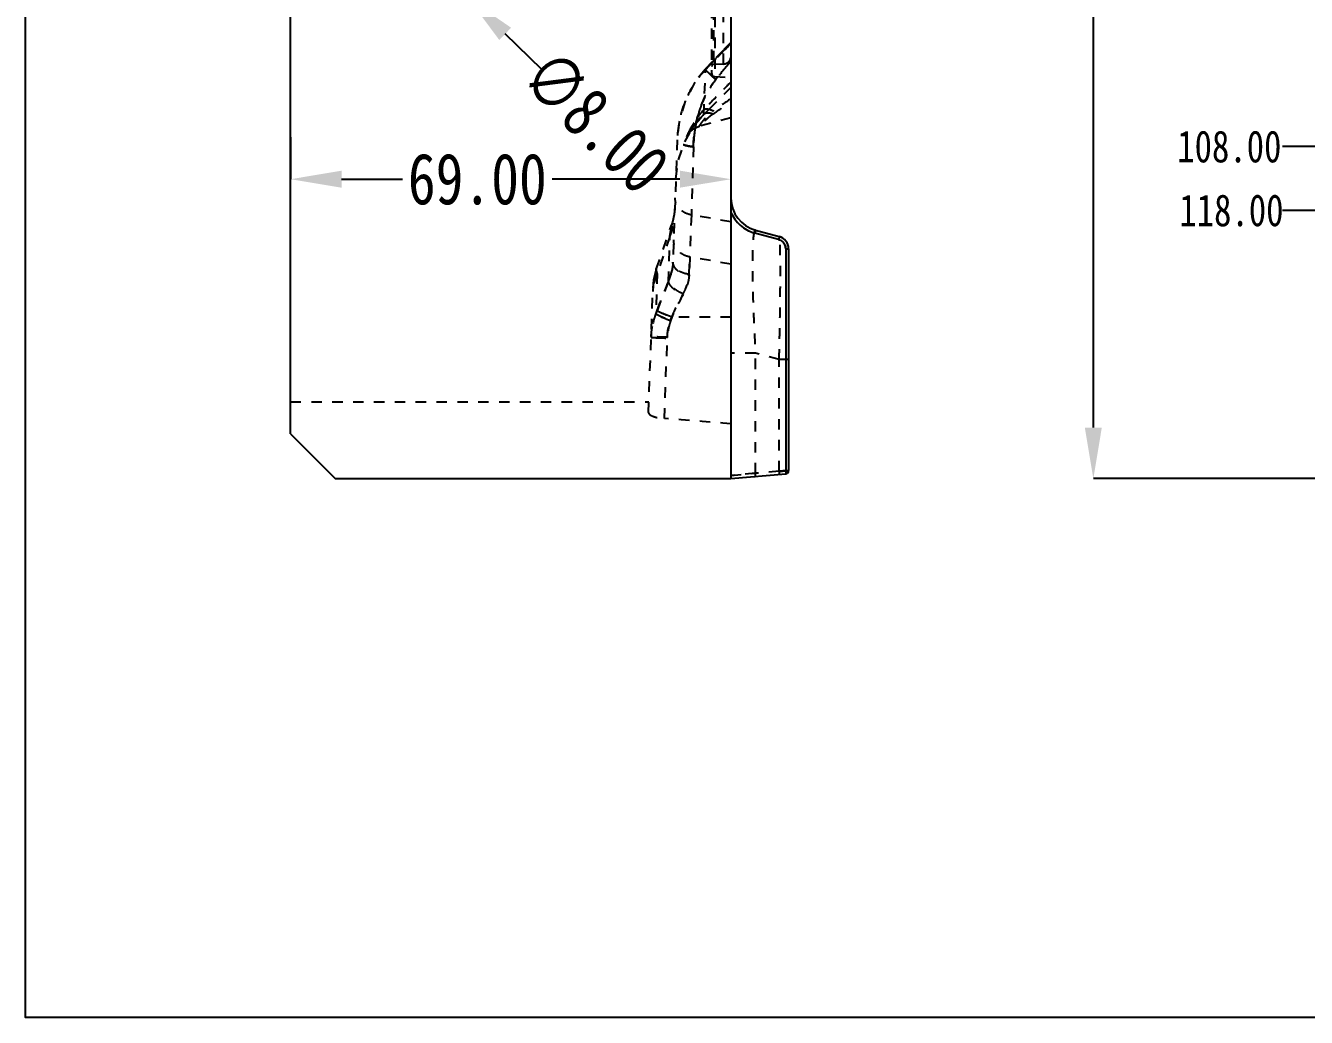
# Model space of a CAD drawing. Header units: millimetres. Extents: x 2141 to 4292, y -4498 to 2648.
# Drawn here: x 3188.7 to 3389.4, y -1030.1 to -874.8 of the extents above; entities that cross this region are included whole.
import ezdxf

# ---------------------------------------------------------------- set-up
doc = ezdxf.new("R2010")
doc.units = ezdxf.units.MM
doc.header["$LTSCALE"] = 16.335
doc.header["$PDMODE"] = 3
doc.header["$PDSIZE"] = 0.3125
doc.linetypes.add('HIDDEN', pattern=[0.2, 0.1, -0.1])
doc.layers.get('0').update_dxf_attribs({"linetype": 'CONTINUOUS'})
doc.layers.get('Defpoints').update_dxf_attribs({"linetype": 'CONTINUOUS'})
doc.layers.add('11', color=7, linetype='CONTINUOUS')
doc.styles.get("Standard").update_dxf_attribs({"font": 'txt', "width": 0.8})
doc.dimstyles.get("Standard").update_dxf_attribs({"dimtxt": 0.15625, "dimasz": 0.1875, "dimexe": 0.125, "dimexo": 0.0625, "dimtad": 0, "dimtih": 1, "dimtoh": 1, "dimdsep": 46, "dimtxsty": 'Standard', "dimcen": 0.09, "dimadec": 0, "dimazin": 0, "dimtp": 0.01, "dimtm": 0.01, "dimtfac": 1, "dimtofl": 0, "dimtmove": 0, "dimatfit": 3, "dimfxl": 0, "dimtolj": 1, "dimarcsym": 0})

# ---------------------------------------------------------------- blocks, each defined once
blk = doc.blocks.new('*D29')
at = {"color": 4, "lineweight": -2}
for p, q in [((3424.08, -625.72), (3355.97, -625.72)), ((3355.97, -633.72), (3355.97, -831.16)), ((3355.97, -937.72), (3355.97, -859.96)), ((3442.85, -945.72), (3355.97, -945.72))]:
    blk.add_line(p, q, dxfattribs=at)
at = {"color": 4}
for points in [[(3354.63, -633.72), (3357.3, -633.72), (3355.97, -625.72)], [(3354.63, -937.72), (3357.3, -937.72), (3355.97, -945.72)]]:
    blk.add_solid(points, dxfattribs=at)
at = {"layer": 'Defpoints', "color": 0}
for p in [(3424.08, -625.72), (3355.97, -945.72), (3442.85, -945.72)]:
    blk.add_point(p, dxfattribs=at)
at = {"color": 6, "insert": (3355.97, -845.56), "char_height": 8, "attachment_point": 5, "rotation": 90}
blk.add_mtext('\\A1;320.00', dxfattribs=at)
blk = doc.blocks.new('*D37')
at = {"color": 4, "lineweight": -2}
blk.add_line((3269.56, -881.61), (3263.81, -876.05), dxfattribs=at)
at = {"color": 4}
blk.add_solid([(3264.74, -875.09), (3262.88, -877.01), (3258.05, -870.5)], dxfattribs=at)
at = {"layer": 'Defpoints', "color": 0}
for p in [(3252.3, -864.94), (3258.05, -870.5)]:
    blk.add_point(p, dxfattribs=at)
at = {"color": 6, "insert": (3278, -889.76), "char_height": 8, "attachment_point": 5, "rotation": 316.0008}
blk.add_mtext('\\A1;∅8.00', dxfattribs=at)
blk = doc.blocks.new('*D123')
at = {"color": 4, "lineweight": -2}
blk.add_line((3518.68, -893.72), (3385.61, -893.72), dxfattribs=at)
at = {"layer": 'Defpoints', "color": 0}
for p in [(3555.08, -785.72), (3385.61, -893.72), (3518.68, -893.72)]:
    blk.add_point(p, dxfattribs=at)
at = {"color": 6, "insert": (3377.28, -893.72), "char_height": 5, "attachment_point": 5}
blk.add_mtext('\\A1;108.00', dxfattribs=at)
blk = doc.blocks.new('*D124')
at = {"color": 4, "lineweight": -2}
blk.add_line((3417.78, -903.72), (3385.61, -903.72), dxfattribs=at)
at = {"layer": 'Defpoints', "color": 0}
for p in [(3555.08, -785.72), (3385.61, -903.72), (3417.78, -903.72)]:
    blk.add_point(p, dxfattribs=at)
at = {"color": 6, "insert": (3377.61, -903.72), "char_height": 5, "attachment_point": 5}
blk.add_mtext('\\A1;118.00', dxfattribs=at)
blk = doc.blocks.new('*D237')
at = {"color": 4, "lineweight": -2}
for p, q in [((3230.18, -892.21), (3230.18, -898.82)), ((3299.18, -894.1), (3299.18, -898.82)), ((3238.18, -898.82), (3247.71, -898.82)), ((3291.18, -898.82), (3271.17, -898.82))]:
    blk.add_line(p, q, dxfattribs=at)
at = {"color": 4}
for points in [[(3238.18, -897.48), (3238.18, -900.15), (3230.18, -898.82)], [(3291.18, -897.48), (3291.18, -900.15), (3299.18, -898.82)]]:
    blk.add_solid(points, dxfattribs=at)
at = {"layer": 'Defpoints', "color": 0}
for p in [(3230.18, -892.21), (3299.18, -894.1), (3230.18, -898.82)]:
    blk.add_point(p, dxfattribs=at)
at = {"color": 6, "insert": (3259.44, -898.82), "char_height": 8, "attachment_point": 5}
blk.add_mtext('\\A1;69.00', dxfattribs=at)

msp = doc.modelspace()

# ---------------------------------------------------------------- linework, layer by layer
msp.add_lwpolyline([(3188.658, -573.544), (3773.556, -573.544), (3773.556, -1030.126), (3188.658, -1030.126)], close=True)
at = {"layer": '11', "color": 7, "linetype": 'Continuous'}
for p, q in [((3299.177, -625.718), (3299.177, -945.718)), ((3230.177, -938.718), (3230.177, -632.718)), ((3303.031, -906.792), (3306.74, -907.786)), ((3306.654, -908.269), (3302.946, -907.275)), ((3307.766, -909.717), (3308.222, -909.717)), ((3307.766, -909.717), (3307.766, -944.966)), ((3308.222, -909.717), (3308.222, -944.468)), ((3230.177, -938.718), (3237.177, -945.718)), ((3299.177, -945.718), (3307.766, -944.966)), ((3237.177, -945.718), (3299.177, -945.718))]:
    msp.add_line(p, q, dxfattribs=at)
at = {"layer": '11', "color": 8, "linetype": 'HIDDEN'}
for p, q in [((3296.162, -679.195), (3296.162, -882.247)), ((3296.638, -791.7), (3296.638, -882.75)), ((3298.04, -880.775), (3298.04, -805.362)), ((3296.448, -810.124), (3296.448, -880.858)), ((3298.312, -878.424), (3298.165, -878.573)), ((3298.04, -880.775), (3296.448, -880.858)), ((3295.121, -881.606), (3293.537, -883.624)), ((3294.933, -888.679), (3295.202, -881.668)), ((3295.202, -881.668), (3295.121, -881.606)), ((3296.638, -882.75), (3299.177, -882.883)), ((3298.486, -881.147), (3298.367, -881.291)), ((3298.286, -885.323), (3299.177, -884.431)), ((3295.825, -887.787), (3298.286, -885.323)), ((3293.442, -890.421), (3294.933, -888.679)), ((3295.825, -887.787), (3294.933, -888.679)), ((3294.933, -888.677), (3294.933, -888.679)), ((3291.933, -892.972), (3293.442, -890.421)), ((3294.281, -890.513), (3294.28, -890.513)), ((3299.177, -889.201), (3294.281, -890.513)), ((3290.762, -892.647), (3290.091, -911.875)), ((3290.955, -895.789), (3291.933, -892.972)), ((3293.295, -893.741), (3292.978, -904.423)), ((3290.549, -898.762), (3290.955, -895.789)), ((3292.978, -904.423), (3292.748, -911.005)), ((3299.177, -905.511), (3292.978, -904.423)), ((3287.486, -912.927), (3289.863, -905.997)), ((3289.631, -907.768), (3289.863, -905.997)), ((3289.863, -905.997), (3289.631, -907.768)), ((3289.631, -907.768), (3287.632, -913.596)), ((3289.382, -914.903), (3289.631, -907.768)), ((3292.748, -911.005), (3292.624, -913.799)), ((3292.626, -913.738), (3292.748, -911.005)), ((3299.177, -912.133), (3292.748, -911.005)), ((3287.632, -913.596), (3287.485, -912.93)), ((3287.632, -913.596), (3287.409, -919.997)), ((3286.268, -935.374), (3286.951, -915.824)), ((3287.409, -919.997), (3287.625, -919.394)), ((3287.588, -919.394), (3287.413, -919.882)), ((3289.933, -920.414), (3289.717, -921.017)), ((3289.721, -920.902), (3289.896, -920.414)), ((3299.177, -920.414), (3289.896, -920.414)), ((3288.772, -936.32), (3289.216, -923.597)), ((3303.031, -926.072), (3299.177, -926.072)), ((3306.74, -927.066), (3303.031, -926.072)), ((3303.031, -944.89), (3303.031, -926.072)), ((3308.222, -927.066), (3306.74, -927.066)), ((3306.74, -944.566), (3306.74, -927.066)), ((3230.177, -933.717), (3286.326, -933.717)), ((3299.177, -945.26), (3303.031, -944.89)), ((3303.031, -944.89), (3299.177, -945.259)), ((3306.74, -944.566), (3303.031, -944.89))]:
    msp.add_line(p, q, dxfattribs=at)
for points in [[(3299.177, -877.398), (3297.959, -878.63), (3296.278, -880.374), (3295.121, -881.606)], [(3293.532, -883.629), (3291.987, -886.604), (3291.054, -889.896), (3290.763, -892.632)], [(3294.937, -888.673), (3294.754, -888.859), (3294.359, -889.282), (3294.006, -889.688), (3293.693, -890.073), (3293.418, -890.432), (3293.18, -890.761), (3292.98, -891.049), (3292.822, -891.285), (3292.579, -891.653)], [(3292.968, -891.227), (3293.344, -890.935), (3293.813, -890.677), (3294.28, -890.513)], [(3292.579, -891.653), (3292.557, -891.685), (3292.578, -891.656), (3292.708, -891.493), (3292.968, -891.227)], [(3290.397, -903.103), (3290.277, -904.336), (3290.008, -905.537), (3289.863, -905.997)], [(3287.487, -912.928), (3287.337, -913.401), (3287.069, -914.603), (3286.951, -915.824)]]:
    msp.add_lwpolyline(points, dxfattribs=at)
for centre, radius, start, end in [((3412.685, -991.189), 160.616, 134.96762, 137.0089), ((3412.637, -991.14), 160.546, 135.48071, 137.00989), ((3411.905, -990.422), 159.521, 134.9639, 135.40496), ((3296.464, -881.159), 0.301, 93, 180), ((3413.504, -976.568), 149.447, 139.90696, 141.34424), ((3297.977, -879.576), 1.2, 273, 0), ((3412.355, -975.614), 147.953, 139.90302, 140.32031), ((3424.795, -746.431), 187.333, 226.61884, 226.90154), ((3296.665, -882.248), 0.502, 180, 267), ((3413.583, -976.63), 149.547, 140.39294, 141.34471), ((3326.306, -928.288), 50.056, 122.81788, 126.69445), ((3305.191, -897.625), 14.083, 136.58712, 147.03891), ((3305.959, -899.714), 15.601, 134.96304, 141.90073), ((3311.593, -893.717), 18.25, 163.14347, 165.93213), ((3311.856, -893.797), 18.525, 158.99291, 163.14348), ((3308.46, -901.584), 18.724, 143.50735, 145.47878), ((3306.785, -900.357), 16.648, 141.91518, 143.47478), ((3314.22, -894.225), 20.927, 170.55737, 172.4695), ((3313.35, -894.082), 20.045, 169.40758, 170.55153), ((3312.793, -893.978), 19.478, 168.42584, 169.40669), ((3311.969, -893.806), 18.636, 165.94954, 168.43643), ((3314.882, -894.315), 21.594, 172.46251, 178.47748), ((3294.191, -916.733), 7.27, 154.44066, 169.96764), ((3363.604, -946.539), 80.718, 156.85183, 160.34866), ((3365.799, -947.383), 83.033, 156.97253, 160.30068), ((3293.898, -916.681), 6.973, 169.96824, 177.96251), ((3337.533, -941.842), 52.201, 151.42737, 155.7643), ((3298.163, -924.001), 11.49, 177.42762, 178.00006), ((3297.248, -697.068), 226.786, 267.50409, 267.96935), ((3320.553, -1154.271), 210.16, 93.60679, 93.76868)]:
    msp.add_arc(centre, radius, start, end, dxfattribs=at)
at = {"layer": '11', "color": 7, "linetype": 'Continuous'}
for centre, radius, start, end in [((3304.377, -901.769), 5.2, 180, 255), ((3304.474, -901.649), 5.83, 253.68875, 254.80344), ((3306.222, -909.717), 2, 0, 75), ((3307.722, -944.468), 0.5, 275, 0)]:
    msp.add_arc(centre, radius, start, end, dxfattribs=at)
at = {"layer": '11', "color": 8, "linetype": 'HIDDEN'}
msp.add_ellipse((3214.644, -982.717), major_axis=(230.527, 0), ratio=0.2125566, start_param=1.1953391, end_param=1.2434225, dxfattribs=at)
for points, knots in [([(3295.201, -881.669), (3294.488, -882.412), (3293.217, -884.042), (3291.841, -886.785), (3291.015, -889.684), (3290.797, -891.66), (3290.763, -892.637)], [0, 0, 0, 0, 0.2556021, 0.5088638, 0.7572703, 1, 1, 1, 1]), ([(3296.799, -883.218), (3296.69, -883.116), (3296.476, -882.915), (3296.162, -882.619), (3295.871, -882.343), (3295.648, -882.131), (3295.491, -881.98), (3295.392, -881.884), (3295.309, -881.803), (3295.24, -881.735), (3295.19, -881.683), (3295.148, -881.643), (3295.135, -881.622), (3295.118, -881.609), (3295.121, -881.606)], [0, 0, 0, 0, 0.1917978, 0.3795028, 0.55479, 0.7095102, 0.7766555, 0.8356625, 0.8858558, 0.9270608, 0.959148, 0.9819908, 0.9954884, 1, 1, 1, 1]), ([(3295.121, -881.606), (3295.119, -881.608), (3295.127, -881.616), (3295.135, -881.627), (3295.157, -881.649), (3295.184, -881.678), (3295.221, -881.715), (3295.286, -881.781), (3295.39, -881.882), (3295.537, -882.024), (3295.713, -882.192), (3295.912, -882.382), (3296.052, -882.515), (3296.126, -882.585)], [0, 0, 0, 0, 0.0041874, 0.0162568, 0.0367289, 0.0656344, 0.102894, 0.1484237, 0.2639489, 0.4112381, 0.5865557, 0.7845883, 1, 1, 1, 1]), ([(3294.562, -887.156), (3294.702, -886.797), (3295.298, -885.406), (3296.095, -884.098), (3296.799, -883.218)], [0, 0, 0, 0, 0.2546691, 1, 1, 1, 1]), ([(3296.799, -883.218), (3296.566, -883.509), (3295.671, -884.73), (3294.974, -886.093), (3294.562, -887.156)], [0, 0, 0, 0, 0.2463652, 1, 1, 1, 1]), ([(3299.177, -883.596), (3298.813, -883.958), (3297.387, -885.388), (3295.987, -886.843), (3294.961, -887.946)], [0, 0, 0, 0, 0.2543065, 1, 1, 1, 1]), ([(3296.368, -888.625), (3296.594, -888.466), (3297.521, -887.818), (3298.459, -887.186), (3299.177, -886.724)], [0, 0, 0, 0, 0.2449116, 1, 1, 1, 1]), ([(3293.295, -893.741), (3293.311, -893.183), (3293.457, -890.948), (3293.953, -888.725), (3294.562, -887.156)], [0, 0, 0, 0, 0.2489472, 1, 1, 1, 1]), ([(3294.281, -890.513), (3294.267, -890.516), (3294.289, -890.449), (3294.313, -890.408), (3294.362, -890.317), (3294.426, -890.215), (3294.508, -890.085), (3294.61, -889.938), (3294.895, -889.551), (3295.313, -889.081), (3295.886, -888.552), (3296.22, -888.284), (3296.396, -888.152)], [0, 0, 0, 0, 0.0133561, 0.0337332, 0.0633774, 0.102138, 0.1497655, 0.2059347, 0.270347, 0.5990292, 0.7940542, 1, 1, 1, 1]), ([(3296.368, -888.625), (3296.215, -888.733), (3295.925, -888.949), (3295.521, -889.281), (3295.169, -889.601), (3294.875, -889.891), (3294.643, -890.136), (3294.489, -890.307), (3294.395, -890.41), (3294.345, -890.462), (3294.31, -890.494), (3294.29, -890.51), (3294.281, -890.512)], [0, 0, 0, 0, 0.1982396, 0.385416, 0.5558113, 0.7040045, 0.8247314, 0.914962, 0.9482635, 0.9735228, 0.9907181, 1, 1, 1, 1]), ([(3296.368, -888.625), (3296.223, -888.569), (3295.945, -888.482), (3295.541, -888.433), (3295.194, -888.49), (3295.007, -888.604), (3294.937, -888.673)], [0, 0, 0, 0, 0.3092526, 0.5783149, 0.8041931, 1, 1, 1, 1]), ([(3296.396, -888.152), (3296.25, -888.08), (3295.971, -887.96), (3295.498, -887.83), (3295.124, -887.837), (3294.961, -887.946)], [0, 0, 0, 0, 0.3261112, 0.6058618, 1, 1, 1, 1]), ([(3293.375, -889.962), (3293.284, -890.103), (3292.983, -890.585), (3292.708, -891.084), (3292.535, -891.445)], [0, 0, 0, 0, 0.2949611, 1, 1, 1, 1]), ([(3292.594, -891.637), (3292.624, -891.589), (3292.768, -891.366), (3292.915, -891.145), (3293.033, -890.973)], [0, 0, 0, 0, 0.21441, 1, 1, 1, 1]), ([(3293.295, -893.741), (3292.964, -893.708), (3292.479, -893.635), (3291.871, -893.477), (3291.481, -893.337), (3291.165, -893.18), (3290.935, -893.012), (3290.793, -892.835), (3290.76, -892.704), (3290.762, -892.647)], [0, 0, 0, 0, 0.3432015, 0.504323, 0.6485688, 0.7703217, 0.8671341, 0.9410192, 1, 1, 1, 1]), ([(3292.535, -891.445), (3292.507, -891.502), (3292.457, -891.61), (3292.39, -891.76), (3292.338, -891.885), (3292.305, -891.973), (3292.285, -892.03), (3292.276, -892.061), (3292.27, -892.085), (3292.267, -892.1), (3292.267, -892.113), (3292.277, -892.114), (3292.286, -892.104), (3292.293, -892.097), (3292.297, -892.092)], [0, 0, 0, 0, 0.2532345, 0.4708387, 0.6504279, 0.789605, 0.8433282, 0.886289, 0.9184853, 0.9400429, 0.9516916, 0.9591207, 0.9742532, 1, 1, 1, 1]), ([(3292.297, -892.092), (3292.339, -892.042), (3292.433, -891.887), (3292.531, -891.736), (3292.594, -891.637)], [0, 0, 0, 0, 0.3562125, 1, 1, 1, 1]), ([(3291.746, -893.429), (3291.987, -893.511), (3292.501, -893.639), (3293.024, -893.714), (3293.295, -893.741)], [0, 0, 0, 0, 0.48331, 1, 1, 1, 1]), ([(3292.978, -904.423), (3292.633, -904.359), (3291.953, -904.132), (3291.099, -903.51), (3290.546, -902.666), (3290.435, -902.026), (3290.445, -901.728)], [0, 0, 0, 0, 0.2627777, 0.5284536, 0.7769815, 1, 1, 1, 1]), ([(3289.631, -907.768), (3289.843, -907.323), (3290.179, -906.395), (3290.316, -905.417), (3290.333, -904.931)], [0, 0, 0, 0, 0.5031446, 1, 1, 1, 1]), ([(3303.032, -906.792), (3303.013, -906.787), (3302.963, -906.796), (3302.909, -906.863), (3302.86, -906.966), (3302.814, -907.114), (3302.771, -907.306), (3302.731, -907.543), (3302.694, -907.825), (3302.647, -908.288), (3302.601, -908.974), (3302.562, -909.92), (3302.539, -911.024), (3302.529, -912.782), (3302.562, -915.291), (3302.66, -918.611), (3302.816, -922.254), (3302.954, -924.777), (3303.032, -926.072)], [0, 0, 0, 0, 0.0029964, 0.0069584, 0.0127708, 0.0207056, 0.0308527, 0.0432431, 0.0578844, 0.0747737, 0.1152036, 0.1641701, 0.2212312, 0.2859339, 0.4360861, 0.6092346, 0.7994363, 1, 1, 1, 1]), ([(3292.748, -911.005), (3292.403, -910.941), (3291.723, -910.714), (3290.869, -910.092), (3290.316, -909.248), (3290.205, -908.608), (3290.215, -908.31)], [0, 0, 0, 0, 0.2627777, 0.5284536, 0.7769815, 1, 1, 1, 1]), ([(3306.74, -927.066), (3306.77, -925.797), (3306.823, -923.318), (3306.883, -919.733), (3306.916, -916.912), (3306.929, -914.838), (3306.932, -913.452), (3306.929, -912.197), (3306.92, -911.084), (3306.906, -910.123), (3306.885, -909.323), (3306.863, -908.76), (3306.84, -908.395), (3306.824, -908.187), (3306.806, -908.024), (3306.787, -907.901), (3306.77, -907.83), (3306.752, -907.789), (3306.74, -907.786)], [0, 0, 0, 0, 0.1973138, 0.3853743, 0.5575385, 0.6357896, 0.7078576, 0.7730615, 0.8308837, 0.8808479, 0.9224792, 0.9553571, 0.9684451, 0.9792746, 0.9878304, 0.994104, 0.9981102, 1, 1, 1, 1]), ([(3289.382, -914.903), (3289.488, -914.645), (3289.85, -913.671), (3290.064, -912.635), (3290.091, -911.875)], [0, 0, 0, 0, 0.2685411, 1, 1, 1, 1]), ([(3290.094, -911.797), (3290.085, -912.039), (3289.991, -913.071), (3289.688, -914.077), (3289.385, -914.808)], [0, 0, 0, 0, 0.2341895, 1, 1, 1, 1]), ([(3290.091, -911.875), (3290.083, -912.088), (3290.18, -912.436), (3290.469, -912.823), (3290.91, -913.221), (3291.639, -913.59), (3292.286, -913.75), (3292.624, -913.799)], [0, 0, 0, 0, 0.1861657, 0.296789, 0.4207788, 0.701994, 1, 1, 1, 1]), ([(3292.626, -913.738), (3292.289, -913.688), (3291.641, -913.527), (3290.912, -913.154), (3290.471, -912.753), (3290.183, -912.362), (3290.086, -912.012), (3290.094, -911.797)], [0, 0, 0, 0, 0.2971404, 0.5779364, 0.7019964, 0.8128872, 1, 1, 1, 1]), ([(3287.632, -913.596), (3287.526, -913.819), (3287.149, -914.723), (3286.955, -915.703), (3286.93, -916.433)], [0, 0, 0, 0, 0.252879, 1, 1, 1, 1]), ([(3289.382, -914.903), (3289.401, -915.064), (3289.601, -915.439), (3290.108, -915.939), (3290.83, -916.444), (3291.393, -916.739), (3291.69, -916.875)], [0, 0, 0, 0, 0.1561114, 0.3900985, 0.6855784, 1, 1, 1, 1]), ([(3291.693, -916.801), (3291.395, -916.664), (3290.832, -916.367), (3290.109, -915.857), (3289.601, -915.35), (3289.403, -914.971), (3289.385, -914.808)], [0, 0, 0, 0, 0.3136466, 0.6088044, 0.8430193, 1, 1, 1, 1]), ([(3292.624, -913.799), (3292.613, -914.054), (3292.535, -914.709), (3292.242, -915.754), (3291.89, -916.504), (3291.69, -916.875)], [0, 0, 0, 0, 0.2363162, 0.608832, 1, 1, 1, 1]), ([(3291.693, -916.801), (3291.827, -916.552), (3292.301, -915.592), (3292.595, -914.527), (3292.626, -913.738)], [0, 0, 0, 0, 0.2637999, 1, 1, 1, 1]), ([(3289.896, -920.414), (3290.037, -920.102), (3290.602, -918.881), (3291.211, -917.68), (3291.693, -916.801)], [0, 0, 0, 0, 0.2543544, 1, 1, 1, 1]), ([(3287.413, -919.882), (3287.303, -920.165), (3286.908, -921.33), (3286.716, -922.561), (3286.684, -923.486)], [0, 0, 0, 0, 0.2468823, 1, 1, 1, 1]), ([(3286.684, -923.486), (3286.698, -923.184), (3286.798, -921.997), (3287.087, -920.825), (3287.409, -919.997)], [0, 0, 0, 0, 0.253794, 1, 1, 1, 1]), ([(3289.717, -921.017), (3289.445, -920.915), (3288.933, -920.717), (3288.329, -920.467), (3287.922, -920.282), (3287.695, -920.171), (3287.529, -920.08), (3287.44, -920.024), (3287.409, -919.997)], [0, 0, 0, 0, 0.3447075, 0.651499, 0.7755534, 0.8759103, 0.9511434, 1, 1, 1, 1]), ([(3287.413, -919.882), (3287.444, -919.909), (3287.533, -919.965), (3287.699, -920.056), (3287.926, -920.167), (3288.333, -920.352), (3288.937, -920.602), (3289.449, -920.8), (3289.721, -920.902)], [0, 0, 0, 0, 0.0488566, 0.1240897, 0.2244466, 0.348501, 0.6552925, 1, 1, 1, 1]), ([(3289.896, -920.414), (3289.624, -920.312), (3289.112, -920.113), (3288.508, -919.864), (3288.101, -919.679), (3287.874, -919.568), (3287.708, -919.477), (3287.619, -919.421), (3287.588, -919.394)], [0, 0, 0, 0, 0.3447075, 0.651499, 0.7755534, 0.8759103, 0.9511434, 1, 1, 1, 1]), ([(3287.625, -919.394), (3287.656, -919.421), (3287.745, -919.477), (3287.911, -919.568), (3288.138, -919.679), (3288.545, -919.864), (3289.149, -920.113), (3289.661, -920.312), (3289.933, -920.414)], [0, 0, 0, 0, 0.0488566, 0.1240897, 0.2244466, 0.348501, 0.6552925, 1, 1, 1, 1]), ([(3289.717, -921.017), (3289.641, -921.228), (3289.368, -922.103), (3289.236, -923.021), (3289.212, -923.712)], [0, 0, 0, 0, 0.2448052, 1, 1, 1, 1]), ([(3289.216, -923.597), (3289.224, -923.363), (3289.29, -922.449), (3289.491, -921.544), (3289.721, -920.902)], [0, 0, 0, 0, 0.2555759, 1, 1, 1, 1]), ([(3286.68, -923.6), (3286.679, -923.601), (3286.685, -923.601), (3286.691, -923.603), (3286.706, -923.604), (3286.735, -923.607), (3286.787, -923.61), (3286.833, -923.613), (3286.859, -923.615)], [0, 0, 0, 0, 0.0156421, 0.0606046, 0.136125, 0.2430322, 0.5541176, 1, 1, 1, 1]), ([(3289.216, -923.597), (3289.051, -923.591), (3288.725, -923.579), (3288.249, -923.561), (3287.807, -923.543), (3287.471, -923.529), (3287.235, -923.518), (3287.089, -923.511), (3286.965, -923.505), (3286.864, -923.5), (3286.787, -923.495), (3286.737, -923.492), (3286.709, -923.489), (3286.695, -923.488), (3286.689, -923.487), (3286.683, -923.486), (3286.684, -923.486)], [0, 0, 0, 0, 0.1951894, 0.3861326, 0.5636343, 0.7185335, 0.7847683, 0.8426478, 0.8917553, 0.9316743, 0.9621261, 0.9833813, 0.9906887, 0.9958521, 0.9989276, 1, 1, 1, 1]), ([(3286.859, -923.615), (3286.892, -923.616), (3287.063, -923.625), (3287.234, -923.633), (3287.372, -923.639)], [0, 0, 0, 0, 0.1901808, 1, 1, 1, 1]), ([(3286.268, -935.374), (3286.264, -935.487), (3286.412, -935.669), (3286.667, -935.828), (3286.966, -935.965), (3287.335, -936.087), (3287.941, -936.233), (3288.431, -936.295), (3288.772, -936.32)], [0, 0, 0, 0, 0.1213636, 0.2143839, 0.3313412, 0.4713673, 0.6320964, 1, 1, 1, 1]), ([(3302.946, -945.388), (3302.965, -945.386), (3302.992, -945.352), (3303.01, -945.299), (3303.044, -945.146), (3303.041, -945.006), (3303.031, -944.89)], [0, 0, 0, 0, 0.1108633, 0.2077269, 0.3343017, 1, 1, 1, 1]), ([(3306.74, -944.566), (3306.749, -944.681), (3306.749, -944.842), (3306.714, -945.005), (3306.674, -945.062), (3306.654, -945.064)], [0, 0, 0, 0, 0.6668709, 0.8860732, 1, 1, 1, 1]), ([(3306.74, -944.566), (3306.842, -944.559), (3307.04, -944.546), (3307.323, -944.528), (3307.577, -944.512), (3307.794, -944.498), (3307.95, -944.488), (3308.053, -944.48), (3308.112, -944.477), (3308.157, -944.472), (3308.193, -944.473), (3308.208, -944.467), (3308.222, -944.471), (3308.222, -944.468)], [0, 0, 0, 0, 0.2070544, 0.3998927, 0.5726149, 0.7207423, 0.8403215, 0.8884206, 0.928235, 0.9594416, 0.9818833, 0.9954416, 1, 1, 1, 1]), ([(3308.222, -944.468), (3308.222, -944.47), (3308.214, -944.468), (3308.206, -944.471), (3308.185, -944.471), (3308.16, -944.473), (3308.126, -944.475), (3308.067, -944.48), (3307.977, -944.486), (3307.849, -944.494), (3307.696, -944.504), (3307.521, -944.515), (3307.398, -944.523), (3307.333, -944.527)], [0, 0, 0, 0, 0.0043063, 0.0170727, 0.0382209, 0.0676639, 0.1053138, 0.1510782, 0.2661598, 0.4109122, 0.5832152, 0.7805263, 1, 1, 1, 1])]:
    msp.add_open_spline(points, degree=3, knots=knots, dxfattribs=at)
at = {"layer": '11', "color": 7, "linetype": 'Continuous'}
for points, knots in [([(3299.177, -904.004), (3299.346, -904.389), (3299.761, -905.129), (3300.611, -906.074), (3301.651, -906.803), (3302.434, -907.126), (3302.836, -907.244)], [0, 0, 0, 0, 0.2502305, 0.5003349, 0.7503226, 1, 1, 1, 1]), ([(3302.946, -907.275), (3302.961, -907.217), (3302.989, -907.105), (3303.018, -906.97), (3303.033, -906.881), (3303.037, -906.834), (3303.038, -906.809), (3303.035, -906.793), (3303.031, -906.792)], [0, 0, 0, 0, 0.3662419, 0.7013875, 0.8296376, 0.9225023, 0.9774214, 1, 1, 1, 1]), ([(3306.74, -907.786), (3306.744, -907.787), (3306.746, -907.804), (3306.746, -907.829), (3306.741, -907.876), (3306.726, -907.964), (3306.697, -908.098), (3306.67, -908.21), (3306.654, -908.269)], [0, 0, 0, 0, 0.0241423, 0.0813677, 0.1729643, 0.298263, 0.6315737, 1, 1, 1, 1]), ([(3306.654, -908.269), (3306.863, -908.328), (3307.259, -908.538), (3307.531, -908.896), (3307.623, -909.093)], [0, 0, 0, 0, 0.4994663, 1, 1, 1, 1])]:
    msp.add_open_spline(points, degree=3, knots=knots, dxfattribs=at)
at = {"layer": '11', "color": 8, "linetype": 'HIDDEN'}
for points in [[(3302.946, -907.275), (3302.909, -907.265), (3302.873, -907.255), (3302.836, -907.244)], [(3307.766, -909.717), (3307.763, -909.505), (3307.713, -909.29), (3307.622, -909.093)]]:
    msp.add_open_spline(points, degree=3, dxfattribs=at)
at = {"layer": '11', "color": 7, "linetype": 'Continuous'}
msp.add_open_spline([(3307.623, -909.093), (3307.713, -909.287), (3307.762, -909.504), (3307.766, -909.717)], degree=3, dxfattribs=at)

# ---------------------------------------------------------------- dimensions: what is measured, and where the dimension line sits
dim = msp.add_linear_dim(base=(3355.966, -945.718), p1=(3424.085, -625.718), p2=(3442.849, -945.718), angle=90, dimstyle='Standard', override={"dimtxt": 8, "dimasz": 8, "dimexe": 0, "dimexo": 0, "dimgap": 0, "dimtih": 0, "dimtoh": 0, "dimzin": 0, "dimcen": 0, "dimclrd": 4, "dimclre": 4, "dimclrt": 6, "dimadec": 2, "dimtp": 0, "dimtm": 0, "dimtzin": 0})
dim.commit()
dim.dimension.update_dxf_attribs({"geometry": '*D29', "text_midpoint": (3355.966, -845.565), "dimtype": 160})
for feature_location, offset, picture, middle in [((3518.685, -893.718), (-133.07, 0), '*D123', (3377.282, -893.718)), ((3417.785, -903.718), (-32.17, 0), '*D124', (3377.615, -903.718))]:
    dim = msp.add_ordinate_dim(feature_location=feature_location, offset=offset, dtype=0, origin=(3555.085, -785.718), dimstyle='Standard', override={"dimtxt": 5, "dimasz": 5, "dimexe": 0, "dimexo": 0, "dimgap": 0, "dimtih": 0, "dimtoh": 0, "dimzin": 0, "dimcen": 0, "dimclrd": 4, "dimclre": 4, "dimclrt": 6, "dimadec": 2, "dimtp": 0, "dimtm": 0, "dimtzin": 0})
    dim.commit()
    dim.dimension.update_dxf_attribs({"geometry": picture, "text_midpoint": middle})
dim = msp.add_diameter_dim_2p(p1=(3252.3, -864.939), p2=(3258.055, -870.496), dimstyle='Standard', override={"dimtxt": 8, "dimasz": 8, "dimexe": 0, "dimexo": 0, "dimgap": 0, "dimtih": 0, "dimtoh": 0, "dimzin": 0, "dimcen": 0, "dimclrd": 4, "dimclre": 4, "dimclrt": 6, "dimadec": 2, "dimtp": 0, "dimtm": 0, "dimtzin": 0})
dim.commit()
dim.dimension.update_dxf_attribs({"geometry": '*D37', "text_midpoint": (3278.005, -889.761)})
dim = msp.add_linear_dim(base=(3230.177, -898.818), p1=(3299.177, -894.1), p2=(3230.177, -892.212), dimstyle='Standard', override={"dimtxt": 8, "dimasz": 8, "dimexe": 0, "dimexo": 0, "dimgap": 0, "dimtih": 0, "dimtoh": 0, "dimzin": 0, "dimcen": 0, "dimclrd": 4, "dimclre": 4, "dimclrt": 6, "dimadec": 2, "dimtp": 0, "dimtm": 0, "dimtzin": 0})
dim.commit()
dim.dimension.update_dxf_attribs({"geometry": '*D237', "text_midpoint": (3259.439, -898.818), "dimtype": 160})

doc.saveas('drawing.dxf')
